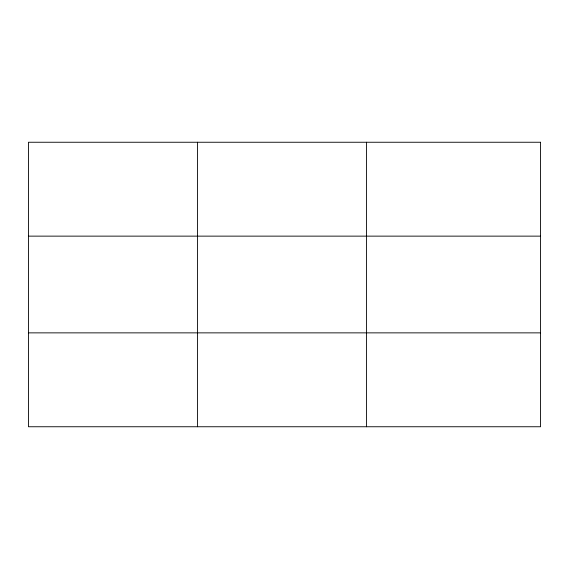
<?xml version="1.0" encoding="UTF-8"?>
<svg xmlns="http://www.w3.org/2000/svg" width="569" height="569" viewBox="0 0 569 569"><rect width="100%" height="100%" fill="white"/><g stroke="black" fill="none" stroke-linecap="round" stroke-linejoin="round"><path stroke-width="0.85" d="M197.443 426.75L197.443 142.25M366.436 426.75L366.436 142.25M28.45 236.135L540.55 236.135M28.45 332.865L540.55 332.865M540.55 142.25L28.45 142.25L28.45 426.75L540.55 426.75L540.55 142.25"/></g></svg>
